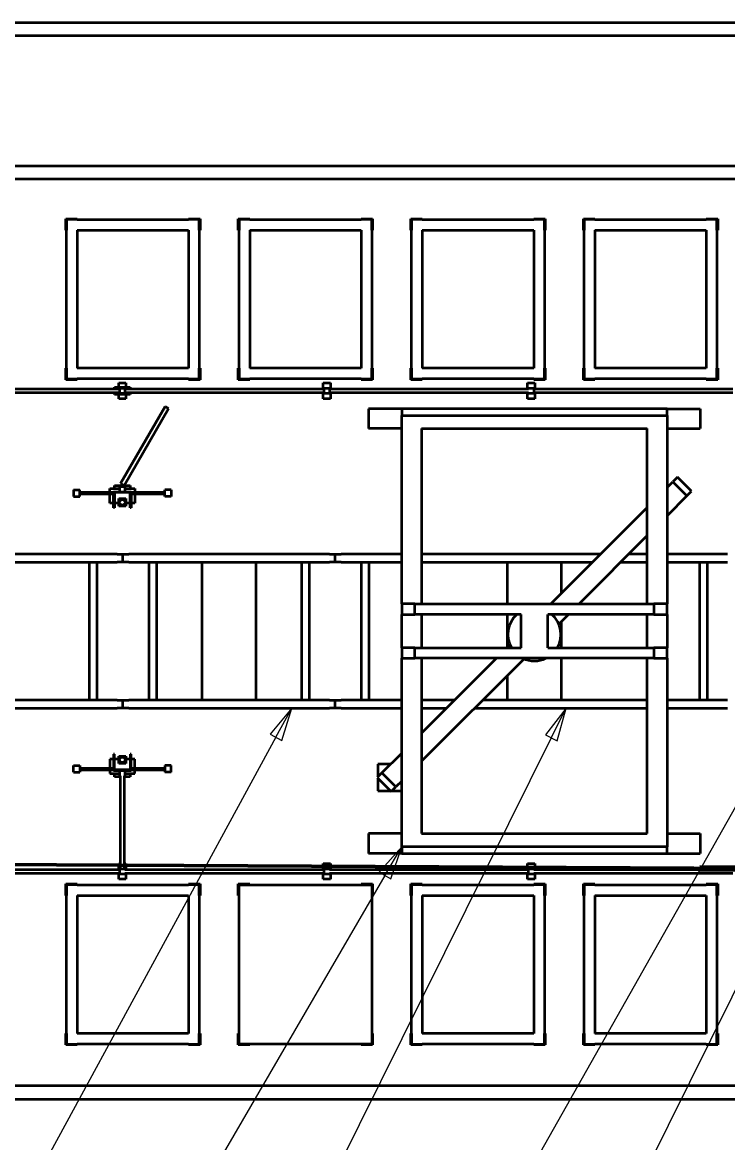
# Model space of a CAD drawing. Header units: millimetres. Extents: x 0 to 67800, y 0 to 42000.
# Drawn here: x 5344 to 10657, y 18460 to 26898 of the extents above; entities that cross this region are included whole.
import ezdxf

# ---------------------------------------------------------------- set-up
doc = ezdxf.new("R2010")
doc.units = ezdxf.units.MM
doc.header["$LTSCALE"] = 100
doc.linetypes.add('CHAIN', pattern=[0.3543, 0.2362, -0.0295, 0.0591, -0.0295])
for name, color, linetype, lineweight in [('Section Line (ISO)', 7, 'CHAIN', 50), ('Symbol (ISO)', 7, 'Continuous', 18), ('Visible (ISO)', 7, 'Continuous', 35)]:
    doc.layers.add(name, color=color, linetype=linetype, lineweight=lineweight)
doc.styles.add('Label Text (ISO)', font='verdana.ttf')

# ---------------------------------------------------------------- blocks, each defined once
blk = doc.blocks.new('2dTransSection0')
at = {"layer": 'Section Line (ISO)', "linetype": 'CHAIN', "ltscale": 33.371738}
blk.add_line((33.545, 205.629), (112.309, 205.229), dxfattribs=at)
at = {"layer": 'Section Line (ISO)', "linetype": 'Continuous', "lineweight": 100}
blk.add_line((104.486, 205.268), (112.309, 205.229), dxfattribs=at)
blk = doc.blocks.new('Balloon17')
at = {"layer": 'Symbol (ISO)'}
for p, q in [((127.77, 199.523), (126.368, 197.393)), ((126.831, 197.206), (127.77, 199.523)), ((127.295, 197.018), (127.77, 199.523)), ((126.831, 197.206), (108.23, 151.289)), ((126.368, 197.393), (127.295, 197.018))]:
    blk.add_line(p, q, dxfattribs=at)
at = {"layer": 'Symbol (ISO)', "flags": 128}
blk.add_lwpolyline([(127.295, 197.018), (127.77, 199.523), (126.368, 197.393), (127.295, 197.018)], dxfattribs=at)
at = {"layer": 'Symbol (ISO)'}
blk.add_circle((106.264, 146.436), 5.25, dxfattribs=at)
blk.add_solid([(127.295, 197.018), (127.77, 199.523), (126.368, 197.393), (127.295, 197.018)], dxfattribs=at)
at = {"layer": 'Symbol (ISO)', "insert": (106.264, 146.436), "char_height": 3.5, "attachment_point": 5, "style": 'Label Text (ISO)'}
blk.add_mtext('17', dxfattribs=at)
blk = doc.blocks.new('Balloon18')
at = {"layer": 'Symbol (ISO)'}
for p, q in [((126.57, 215.994), (125.072, 213.931)), ((125.526, 213.722), (126.57, 215.994)), ((125.981, 213.513), (126.57, 215.994)), ((125.526, 213.722), (96.802, 151.188)), ((125.072, 213.931), (125.981, 213.513))]:
    blk.add_line(p, q, dxfattribs=at)
at = {"layer": 'Symbol (ISO)', "flags": 128}
blk.add_lwpolyline([(125.981, 213.513), (126.57, 215.994), (125.072, 213.931), (125.981, 213.513)], dxfattribs=at)
at = {"layer": 'Symbol (ISO)'}
blk.add_circle((94.619, 146.436), 5.25, dxfattribs=at)
blk.add_solid([(125.981, 213.513), (126.57, 215.994), (125.072, 213.931), (125.981, 213.513)], dxfattribs=at)
at = {"layer": 'Symbol (ISO)', "insert": (94.619, 146.476), "char_height": 3.5, "attachment_point": 5, "style": 'Label Text (ISO)'}
blk.add_mtext('18', dxfattribs=at)
blk = doc.blocks.new('Balloon19')
at = {"layer": 'Symbol (ISO)'}
blk.add_line((126.659, 235.418), (84.825, 151.122), dxfattribs=at)
blk = doc.blocks.new('Balloon20')
at = {"layer": 'Symbol (ISO)'}
for p, q in [((111.348, 217.329), (109.683, 215.397)), ((110.119, 215.152), (111.348, 217.329)), ((110.554, 214.906), (111.348, 217.329)), ((109.683, 215.397), (110.554, 214.906)), ((110.119, 215.152), (73.909, 151.004))]:
    blk.add_line(p, q, dxfattribs=at)
at = {"layer": 'Symbol (ISO)', "flags": 128}
blk.add_lwpolyline([(110.554, 214.906), (111.348, 217.329), (109.683, 215.397), (110.554, 214.906)], dxfattribs=at)
at = {"layer": 'Symbol (ISO)'}
blk.add_circle((71.331, 146.436), 5.25, dxfattribs=at)
blk.add_solid([(110.554, 214.906), (111.348, 217.329), (109.683, 215.397), (110.554, 214.906)], dxfattribs=at)
at = {"layer": 'Symbol (ISO)', "insert": (71.331, 146.473), "char_height": 3.5, "attachment_point": 5, "style": 'Label Text (ISO)'}
blk.add_mtext('20', dxfattribs=at)
blk = doc.blocks.new('Balloon21')
at = {"layer": 'Symbol (ISO)'}
for p, q in [((94.399, 217.329), (92.839, 215.312)), ((93.287, 215.089), (94.399, 217.329)), ((93.735, 214.867), (94.399, 217.329)), ((92.839, 215.312), (93.735, 214.867)), ((93.287, 215.089), (61.537, 151.122))]:
    blk.add_line(p, q, dxfattribs=at)
at = {"layer": 'Symbol (ISO)', "flags": 128}
blk.add_lwpolyline([(93.735, 214.867), (94.399, 217.329), (92.839, 215.312), (93.735, 214.867)], dxfattribs=at)
at = {"layer": 'Symbol (ISO)'}
blk.add_circle((59.211, 146.436), 5.25, dxfattribs=at)
blk.add_solid([(93.735, 214.867), (94.399, 217.329), (92.839, 215.312), (93.735, 214.867)], dxfattribs=at)
at = {"layer": 'Symbol (ISO)', "insert": (59.211, 146.436), "char_height": 3.5, "attachment_point": 5, "style": 'Label Text (ISO)'}
blk.add_mtext('21', dxfattribs=at)
blk = doc.blocks.new('Balloon22')
at = {"layer": 'Symbol (ISO)'}
for p, q in [((82.015, 206.879), (80.325, 204.97)), ((80.757, 204.718), (82.015, 206.879)), ((81.189, 204.467), (82.015, 206.879)), ((80.757, 204.718), (49.457, 150.971)), ((80.325, 204.97), (81.189, 204.467))]:
    blk.add_line(p, q, dxfattribs=at)
at = {"layer": 'Symbol (ISO)', "flags": 128}
blk.add_lwpolyline([(81.189, 204.467), (82.015, 206.879), (80.325, 204.97), (81.189, 204.467)], dxfattribs=at)
at = {"layer": 'Symbol (ISO)'}
blk.add_circle((46.816, 146.436), 5.25, dxfattribs=at)
blk.add_solid([(81.189, 204.467), (82.015, 206.879), (80.325, 204.97), (81.189, 204.467)], dxfattribs=at)
at = {"layer": 'Symbol (ISO)', "insert": (46.816, 146.436), "char_height": 3.5, "attachment_point": 5, "style": 'Label Text (ISO)'}
blk.add_mtext('22', dxfattribs=at)
blk = doc.blocks.new('Balloon23')
at = {"layer": 'Symbol (ISO)'}
for p, q in [((73.741, 217.329), (72.107, 215.372)), ((72.546, 215.133), (73.741, 217.329)), ((72.985, 214.894), (73.741, 217.329)), ((72.107, 215.372), (72.985, 214.894)), ((72.546, 215.133), (37.655, 151.038))]:
    blk.add_line(p, q, dxfattribs=at)
at = {"layer": 'Symbol (ISO)', "flags": 128}
blk.add_lwpolyline([(72.985, 214.894), (73.741, 217.329), (72.107, 215.372), (72.985, 214.894)], dxfattribs=at)
at = {"layer": 'Symbol (ISO)'}
blk.add_circle((35.15, 146.436), 5.25, dxfattribs=at)
blk.add_solid([(72.985, 214.894), (73.741, 217.329), (72.107, 215.372), (72.985, 214.894)], dxfattribs=at)
at = {"layer": 'Symbol (ISO)', "insert": (35.15, 146.473), "char_height": 3.5, "attachment_point": 5, "style": 'Label Text (ISO)'}
blk.add_mtext('23', dxfattribs=at)

msp = doc.modelspace()

# ---------------------------------------------------------------- linework, layer by layer
at = {"layer": 'Visible (ISO)'}
for p, q in [((4636.99, 26898.27), (18750.69, 26898.27)), ((18737.89, 26798.27), (4636.99, 26798.27)), ((4636.99, 25818.27), (13194.49, 25818.27)), ((13194.49, 25718.27), (4636.99, 25718.27)), ((5670.78, 25332.87), (5670.78, 25418.87)), ((5670.78, 25418.87), (5756.78, 25418.87)), ((5676.78, 25412.87), (5676.78, 25332.87)), ((5756.78, 25412.87), (5676.78, 25412.87)), ((5756.78, 25418.87), (5756.78, 25412.87)), ((5756.78, 25412.87), (6596.78, 25412.87)), ((6596.78, 25412.87), (6596.78, 25418.87)), ((6596.78, 25418.87), (6682.78, 25418.87)), ((6676.78, 25412.87), (6596.78, 25412.87)), ((6676.78, 25332.87), (6676.78, 25412.87)), ((6682.78, 25418.87), (6682.78, 25332.87)), ((6970.78, 25332.87), (6970.78, 25418.87)), ((6970.78, 25418.87), (7056.78, 25418.87)), ((6976.78, 25412.87), (6976.78, 25332.87)), ((7056.78, 25412.87), (6976.78, 25412.87)), ((7056.78, 25418.87), (7056.78, 25412.87)), ((7056.78, 25412.87), (7896.78, 25412.87)), ((7896.78, 25412.87), (7896.78, 25418.87)), ((7896.78, 25418.87), (7982.78, 25418.87)), ((7976.78, 25412.87), (7896.78, 25412.87)), ((7976.78, 25332.87), (7976.78, 25412.87)), ((7982.78, 25418.87), (7982.78, 25332.87)), ((8270.78, 25332.87), (8270.78, 25418.87)), ((8270.78, 25418.87), (8356.78, 25418.87)), ((8276.78, 25412.87), (8276.78, 25332.87)), ((8356.78, 25412.87), (8276.78, 25412.87)), ((8356.78, 25418.87), (8356.78, 25412.87)), ((8356.78, 25412.87), (9196.78, 25412.87)), ((9196.78, 25412.87), (9196.78, 25418.87)), ((9196.78, 25418.87), (9282.78, 25418.87)), ((9276.78, 25412.87), (9196.78, 25412.87)), ((9276.78, 25332.87), (9276.78, 25412.87)), ((9282.78, 25418.87), (9282.78, 25332.87)), ((9570.78, 25332.87), (9570.78, 25418.87)), ((9570.78, 25418.87), (9656.78, 25418.87)), ((9576.78, 25412.87), (9576.78, 25332.87)), ((9656.78, 25412.87), (9576.78, 25412.87)), ((9656.78, 25418.87), (9656.78, 25412.87)), ((9656.78, 25412.87), (10496.78, 25412.87)), ((10496.78, 25412.87), (10496.78, 25418.87)), ((10496.78, 25418.87), (10582.78, 25418.87)), ((10576.78, 25412.87), (10496.78, 25412.87)), ((10576.78, 25332.87), (10576.78, 25412.87)), ((10582.78, 25418.87), (10582.78, 25332.87)), ((5676.78, 25332.87), (5670.78, 25332.87)), ((5676.78, 24292.87), (5676.78, 25332.87)), ((5756.78, 25332.87), (5756.78, 24292.87)), ((5756.78, 25332.87), (6596.78, 25332.87)), ((6596.78, 25332.87), (6596.78, 24292.87)), ((6682.78, 25332.87), (6676.78, 25332.87)), ((6676.78, 25332.87), (6676.78, 24292.87)), ((6976.78, 25332.87), (6970.78, 25332.87)), ((6976.78, 24292.87), (6976.78, 25332.87)), ((7056.78, 25332.87), (7056.78, 24292.87)), ((7056.78, 25332.87), (7896.78, 25332.87)), ((7896.78, 25332.87), (7896.78, 24292.87)), ((7982.78, 25332.87), (7976.78, 25332.87)), ((7976.78, 25332.87), (7976.78, 24292.87)), ((8276.78, 25332.87), (8270.78, 25332.87)), ((8276.78, 24292.87), (8276.78, 25332.87)), ((8356.78, 25332.87), (8356.78, 24292.87)), ((8356.78, 25332.87), (9196.78, 25332.87)), ((9196.78, 25332.87), (9196.78, 24292.87)), ((9282.78, 25332.87), (9276.78, 25332.87)), ((9276.78, 25332.87), (9276.78, 24292.87)), ((9576.78, 25332.87), (9570.78, 25332.87)), ((9576.78, 24292.87), (9576.78, 25332.87)), ((9656.78, 25332.87), (9656.78, 24292.87)), ((9656.78, 25332.87), (10496.78, 25332.87)), ((10496.78, 25332.87), (10496.78, 24292.87)), ((10582.78, 25332.87), (10576.78, 25332.87)), ((10576.78, 25332.87), (10576.78, 24292.87)), ((5670.78, 24206.87), (5670.78, 24292.87)), ((5670.78, 24292.87), (5676.78, 24292.87)), ((5676.78, 24292.87), (5676.78, 24212.87)), ((6596.78, 24292.87), (5756.78, 24292.87)), ((6676.78, 24212.87), (6676.78, 24292.87)), ((6676.78, 24292.87), (6682.78, 24292.87)), ((6682.78, 24292.87), (6682.78, 24206.87)), ((6970.78, 24206.87), (6970.78, 24292.87)), ((6970.78, 24292.87), (6976.78, 24292.87)), ((6976.78, 24292.87), (6976.78, 24212.87)), ((7896.78, 24292.87), (7056.78, 24292.87)), ((7976.78, 24212.87), (7976.78, 24292.87)), ((7976.78, 24292.87), (7982.78, 24292.87)), ((7982.78, 24292.87), (7982.78, 24206.87)), ((8270.78, 24206.87), (8270.78, 24292.87)), ((8270.78, 24292.87), (8276.78, 24292.87)), ((8276.78, 24292.87), (8276.78, 24212.87)), ((9196.78, 24292.87), (8356.78, 24292.87)), ((9276.78, 24212.87), (9276.78, 24292.87)), ((9276.78, 24292.87), (9282.78, 24292.87)), ((9282.78, 24292.87), (9282.78, 24206.87)), ((9570.78, 24206.87), (9570.78, 24292.87)), ((9570.78, 24292.87), (9576.78, 24292.87)), ((9576.78, 24292.87), (9576.78, 24212.87)), ((10496.78, 24292.87), (9656.78, 24292.87)), ((10576.78, 24212.87), (10576.78, 24292.87)), ((10576.78, 24292.87), (10582.78, 24292.87)), ((10582.78, 24292.87), (10582.78, 24206.87)), ((4576.99, 24137.87), (6076.99, 24137.87)), ((5756.78, 24206.87), (5670.78, 24206.87)), ((5676.78, 24212.87), (5756.78, 24212.87)), ((5756.78, 24212.87), (5756.78, 24206.87)), ((6596.78, 24212.87), (5756.78, 24212.87)), ((6036.99, 24150.37), (6156.99, 24150.37)), ((6036.99, 24137.87), (6036.99, 24150.37)), ((6069.49, 24137.87), (6069.49, 24182.87)), ((6069.49, 24182.87), (6124.49, 24182.87)), ((6076.99, 24142.87), (6116.99, 24142.87)), ((6076.99, 24102.87), (6076.99, 24142.87)), ((6076.99, 24102.87), (6076.99, 24142.87)), ((6076.99, 24142.87), (6116.99, 24142.87)), ((6076.99, 24107.87), (6076.99, 24137.87)), ((6116.99, 24142.87), (6116.99, 24137.87)), ((6116.99, 24142.87), (6116.99, 24102.87)), ((6116.99, 24137.87), (7616.99, 24137.87)), ((6124.49, 24182.87), (6124.49, 24137.87)), ((6156.99, 24150.37), (6156.99, 24137.87)), ((6596.78, 24206.87), (6596.78, 24212.87)), ((6596.78, 24212.87), (6676.78, 24212.87)), ((6682.78, 24206.87), (6596.78, 24206.87)), ((7056.78, 24206.87), (6970.78, 24206.87)), ((6976.78, 24212.87), (7056.78, 24212.87)), ((7056.78, 24212.87), (7056.78, 24206.87)), ((7896.78, 24212.87), (7056.78, 24212.87)), ((7609.49, 24137.87), (7609.49, 24182.87)), ((7609.49, 24182.87), (7664.49, 24182.87)), ((7616.99, 24142.87), (7656.99, 24142.87)), ((7616.99, 24102.87), (7616.99, 24142.87)), ((7616.99, 24107.87), (7616.99, 24137.87)), ((7656.99, 24142.87), (7656.99, 24102.87)), ((7656.99, 24137.87), (7656.99, 24107.87)), ((7656.99, 24137.87), (9156.99, 24137.87)), ((7664.49, 24182.87), (7664.49, 24137.87)), ((7896.78, 24206.87), (7896.78, 24212.87)), ((7896.78, 24212.87), (7976.78, 24212.87)), ((7982.78, 24206.87), (7896.78, 24206.87)), ((8356.78, 24206.87), (8270.78, 24206.87)), ((8276.78, 24212.87), (8356.78, 24212.87)), ((8356.78, 24212.87), (8356.78, 24206.87)), ((9196.78, 24212.87), (8356.78, 24212.87)), ((9149.49, 24137.87), (9149.49, 24182.87)), ((9149.49, 24182.87), (9204.49, 24182.87)), ((9156.99, 24142.87), (9196.99, 24142.87)), ((9156.99, 24137.87), (9156.99, 24142.87)), ((9196.78, 24206.87), (9196.78, 24212.87)), ((9196.78, 24212.87), (9276.78, 24212.87)), ((9282.78, 24206.87), (9196.78, 24206.87)), ((9196.99, 24142.87), (9196.99, 24102.87)), ((9196.99, 24137.87), (9196.99, 24107.87)), ((9196.99, 24137.87), (10696.99, 24137.87)), ((9204.49, 24182.87), (9204.49, 24137.87)), ((9656.78, 24206.87), (9570.78, 24206.87)), ((9576.78, 24212.87), (9656.78, 24212.87)), ((9656.78, 24212.87), (9656.78, 24206.87)), ((10496.78, 24212.87), (9656.78, 24212.87)), ((10496.78, 24206.87), (10496.78, 24212.87)), ((10496.78, 24212.87), (10576.78, 24212.87)), ((10582.78, 24206.87), (10496.78, 24206.87)), ((6076.99, 24107.87), (4576.99, 24107.87)), ((6036.99, 24095.37), (6036.99, 24107.87)), ((6156.99, 24095.37), (6036.99, 24095.37)), ((6069.49, 24062.87), (6069.49, 24107.87)), ((6124.49, 24062.87), (6069.49, 24062.87)), ((6116.99, 24102.87), (6076.99, 24102.87)), ((6116.99, 24102.87), (6076.99, 24102.87)), ((6116.99, 24107.87), (6116.99, 24102.87)), ((7616.99, 24107.87), (6116.99, 24107.87)), ((6124.49, 24107.87), (6124.49, 24062.87)), ((6156.99, 24107.87), (6156.99, 24095.37)), ((7609.49, 24062.87), (7609.49, 24107.87)), ((7664.49, 24062.87), (7609.49, 24062.87)), ((7656.99, 24102.87), (7616.99, 24102.87)), ((9156.99, 24107.87), (7656.99, 24107.87)), ((7664.49, 24107.87), (7664.49, 24062.87)), ((9149.49, 24062.87), (9149.49, 24107.87)), ((9204.49, 24062.87), (9149.49, 24062.87)), ((9156.99, 24102.87), (9156.99, 24107.87)), ((9196.99, 24102.87), (9156.99, 24102.87)), ((10696.99, 24107.87), (9196.99, 24107.87)), ((9204.49, 24107.87), (9204.49, 24062.87)), ((6419, 24005.61), (6084, 23425.37)), ((6109.98, 23410.37), (6444.98, 23990.61)), ((6444.98, 23990.61), (6419, 24005.61)), ((8201.49, 23987.87), (7951.49, 23987.87)), ((7951.49, 23987.87), (7951.49, 23837.87)), ((8201.49, 23987.87), (8201.49, 23937.87)), ((10201.49, 23987.87), (8201.49, 23987.87)), ((10201.49, 23937.87), (10201.49, 23987.87)), ((10201.49, 23987.87), (10451.49, 23987.87)), ((10451.49, 23987.87), (10451.49, 23837.87)), ((8201.49, 23937.87), (10201.49, 23937.87)), ((8201.49, 22517.87), (8201.49, 23937.87)), ((10201.49, 23937.87), (10201.49, 22517.87)), ((8201.49, 23837.87), (7951.49, 23837.87)), ((8351.49, 23837.87), (8351.49, 22517.87)), ((8351.49, 23837.87), (10051.49, 23837.87)), ((10051.49, 22517.87), (10051.49, 23837.87)), ((10201.49, 23837.87), (10451.49, 23837.87)), ((10279.82, 23472.28), (10244.47, 23436.92)), ((10385.89, 23366.21), (10279.82, 23472.28)), ((5727.99, 23375.87), (5777.99, 23375.87)), ((5727.99, 23375.87), (5727.99, 23325.87)), ((5777.99, 23325.87), (5777.99, 23375.87)), ((6001.99, 23386.87), (6076.99, 23386.87)), ((6001.99, 23356.87), (6001.99, 23386.87)), ((6036.99, 23386.87), (6036.99, 23410.37)), ((6036.99, 23410.37), (6156.99, 23410.37)), ((6076.99, 23402.87), (6116.99, 23402.87)), ((6076.99, 23362.87), (6076.99, 23402.87)), ((6084, 23425.37), (6109.98, 23410.37)), ((6116.99, 23402.87), (6116.99, 23362.87)), ((6116.99, 23386.87), (6191.99, 23386.87)), ((6156.99, 23410.37), (6156.99, 23386.87)), ((6191.99, 23386.87), (6191.99, 23356.87)), ((6465.99, 23375.87), (6415.99, 23375.87)), ((6415.99, 23325.87), (6415.99, 23375.87)), ((6465.99, 23375.87), (6465.99, 23325.87)), ((10201.49, 23393.94), (10244.47, 23436.92)), ((10244.47, 23436.92), (10350.53, 23330.86)), ((5727.99, 23325.87), (5777.99, 23325.87)), ((6030.99, 23356.87), (5777.99, 23356.87)), ((6030.99, 23344.87), (5777.99, 23344.87)), ((6001.99, 23276.87), (6001.99, 23344.87)), ((6030.99, 23362.87), (6162.99, 23362.87)), ((6030.99, 23240.87), (6030.99, 23362.87)), ((6156.99, 23356.87), (6036.99, 23356.87)), ((6036.99, 23356.87), (6036.99, 23240.87)), ((6070.99, 23254.87), (6070.99, 23310.87)), ((6070.99, 23310.87), (6122.99, 23310.87)), ((6122.99, 23310.87), (6122.99, 23254.87)), ((6156.99, 23240.87), (6156.99, 23356.87)), ((6162.99, 23362.87), (6162.99, 23240.87)), ((6415.99, 23356.87), (6162.99, 23356.87)), ((6415.99, 23344.87), (6162.99, 23344.87)), ((6191.99, 23344.87), (6191.99, 23276.87)), ((6465.99, 23325.87), (6415.99, 23325.87)), ((10350.53, 23330.86), (10201.49, 23181.81)), ((10350.53, 23330.86), (10385.89, 23366.21)), ((6030.99, 23276.87), (6001.99, 23276.87)), ((6036.99, 23240.87), (6030.99, 23240.87)), ((6070.99, 23276.87), (6036.99, 23276.87)), ((6122.99, 23254.87), (6070.99, 23254.87)), ((6156.99, 23276.87), (6122.99, 23276.87)), ((6162.99, 23240.87), (6156.99, 23240.87)), ((6191.99, 23276.87), (6162.99, 23276.87)), ((9325.42, 22517.87), (10051.49, 23243.94)), ((10051.49, 23031.81), (9537.55, 22517.87)), ((6056.99, 22892.87), (3145.99, 22892.87)), ((6056.99, 22892.87), (6101.49, 22892.87)), ((6101.49, 22832.87), (6101.49, 22892.87)), ((6101.49, 22892.87), (6145.99, 22892.87)), ((6101.49, 22832.87), (6101.49, 22892.87)), ((7656.99, 22892.87), (6145.99, 22892.87)), ((7656.99, 22892.87), (7701.49, 22892.87)), ((7701.49, 22892.87), (7745.99, 22892.87)), ((7701.49, 22832.87), (7701.49, 22892.87)), ((7701.49, 22832.87), (7701.49, 22892.87)), ((8201.49, 22892.87), (7745.99, 22892.87)), ((9700.42, 22892.87), (8351.49, 22892.87)), ((10051.49, 22892.87), (9912.55, 22892.87)), ((10656.99, 22892.87), (10201.49, 22892.87)), ((3145.99, 22832.87), (6056.99, 22832.87)), ((5846.49, 22832.87), (5846.49, 21792.87)), ((5906.49, 21792.87), (5906.49, 22832.87)), ((6101.49, 22832.87), (6056.99, 22832.87)), ((6145.99, 22832.87), (6101.49, 22832.87)), ((6145.99, 22832.87), (7656.99, 22832.87)), ((6296.49, 22832.87), (6296.49, 21792.87)), ((6356.49, 21792.87), (6356.49, 22832.87)), ((6696.49, 22832.87), (6696.49, 21792.87)), ((7106.49, 21792.87), (7106.49, 22832.87)), ((7446.49, 22832.87), (7446.49, 21792.87)), ((7506.49, 21792.87), (7506.49, 22832.87)), ((7701.49, 22832.87), (7656.99, 22832.87)), ((7745.99, 22832.87), (7701.49, 22832.87)), ((7745.99, 22832.87), (8201.49, 22832.87)), ((7896.49, 22832.87), (7896.49, 21792.87)), ((7956.49, 21792.87), (7956.49, 22832.87)), ((8351.49, 22832.87), (9640.42, 22832.87)), ((8996.49, 22832.87), (8996.49, 22517.87)), ((9406.49, 22598.94), (9406.49, 22832.87)), ((9852.55, 22832.87), (10051.49, 22832.87)), ((10201.49, 22832.87), (10656.99, 22832.87)), ((10446.49, 22832.87), (10446.49, 21792.87)), ((10506.49, 21792.87), (10506.49, 22832.87)), ((8201.49, 22517.87), (8201.49, 22437.87)), ((8301.49, 22517.87), (8201.49, 22517.87)), ((8301.49, 22437.87), (8301.49, 22517.87)), ((8301.49, 22517.87), (10101.49, 22517.87)), ((10201.49, 22517.87), (10101.49, 22517.87)), ((10101.49, 22517.87), (10101.49, 22437.87)), ((10201.49, 22437.87), (10201.49, 22517.87)), ((8201.49, 22187.87), (8201.49, 22437.87)), ((8201.49, 22437.87), (8301.49, 22437.87)), ((9101.49, 22437.87), (8301.49, 22437.87)), ((8351.49, 22437.87), (8351.49, 22187.87)), ((8996.49, 22437.87), (8996.49, 22188.94)), ((9101.49, 22187.87), (9101.49, 22437.87)), ((10101.49, 22437.87), (9301.49, 22437.87)), ((9301.49, 22187.87), (9301.49, 22437.87)), ((9457.55, 22437.87), (9385.62, 22365.94)), ((9406.49, 22187.87), (9406.49, 22386.81)), ((10051.49, 22187.87), (10051.49, 22437.87)), ((10101.49, 22437.87), (10201.49, 22437.87)), ((10201.49, 22437.87), (10201.49, 22187.87)), ((8995.42, 22187.87), (9017.35, 22209.81)), ((8201.49, 22187.87), (8201.49, 22107.87)), ((8301.49, 22187.87), (8201.49, 22187.87)), ((8301.49, 22107.87), (8301.49, 22187.87)), ((8301.49, 22187.87), (9101.49, 22187.87)), ((9301.49, 22187.87), (10101.49, 22187.87)), ((10201.49, 22187.87), (10101.49, 22187.87)), ((10101.49, 22187.87), (10101.49, 22107.87)), ((10201.49, 22107.87), (10201.49, 22187.87)), ((8201.49, 20687.87), (8201.49, 22107.87)), ((8201.49, 22107.87), (8301.49, 22107.87)), ((10101.49, 22107.87), (8301.49, 22107.87)), ((8351.49, 22107.87), (8351.49, 20787.87)), ((8351.49, 21543.94), (8915.42, 22107.87)), ((9123.42, 22103.74), (8351.49, 21331.81)), ((9406.49, 21792.87), (9406.49, 22107.87)), ((10051.49, 20787.87), (10051.49, 22107.87)), ((10101.49, 22107.87), (10201.49, 22107.87)), ((10201.49, 22107.87), (10201.49, 20687.87)), ((8996.49, 21976.81), (8996.49, 21792.87)), ((6056.99, 21792.87), (3145.99, 21792.87)), ((6056.99, 21792.87), (6101.49, 21792.87)), ((6101.49, 21732.87), (6101.49, 21792.87)), ((6101.49, 21792.87), (6145.99, 21792.87)), ((6101.49, 21732.87), (6101.49, 21792.87)), ((7656.99, 21792.87), (6145.99, 21792.87)), ((7656.99, 21792.87), (7701.49, 21792.87)), ((7701.49, 21792.87), (7745.99, 21792.87)), ((7701.49, 21732.87), (7701.49, 21792.87)), ((7701.49, 21732.87), (7701.49, 21792.87)), ((8201.49, 21792.87), (7745.99, 21792.87)), ((8600.42, 21792.87), (8351.49, 21792.87)), ((10051.49, 21792.87), (8812.55, 21792.87)), ((10656.99, 21792.87), (10201.49, 21792.87)), ((3145.99, 21732.87), (6056.99, 21732.87)), ((6101.49, 21732.87), (6056.99, 21732.87)), ((6145.99, 21732.87), (6101.49, 21732.87)), ((6145.99, 21732.87), (7656.99, 21732.87)), ((7701.49, 21732.87), (7656.99, 21732.87)), ((7745.99, 21732.87), (7701.49, 21732.87)), ((7745.99, 21732.87), (8201.49, 21732.87)), ((8351.49, 21732.87), (8540.42, 21732.87)), ((8752.55, 21732.87), (10051.49, 21732.87)), ((10201.49, 21732.87), (10656.99, 21732.87)), ((6030.99, 21384.87), (6030.99, 21262.87)), ((6036.99, 21384.87), (6030.99, 21384.87)), ((6036.99, 21268.87), (6036.99, 21384.87)), ((6070.99, 21370.87), (6122.99, 21370.87)), ((6070.99, 21314.87), (6070.99, 21370.87)), ((6122.99, 21370.87), (6122.99, 21314.87)), ((6156.99, 21384.87), (6156.99, 21268.87)), ((6162.99, 21384.87), (6156.99, 21384.87)), ((6162.99, 21262.87), (6162.99, 21384.87)), ((8052.44, 21244.89), (8201.49, 21393.94)), ((5727.99, 21299.87), (5777.99, 21299.87)), ((5727.99, 21249.87), (5727.99, 21299.87)), ((5777.99, 21299.87), (5777.99, 21249.87)), ((5777.99, 21280.87), (6030.99, 21280.87)), ((5777.99, 21268.87), (6030.99, 21268.87)), ((6030.99, 21348.87), (6001.99, 21348.87)), ((6001.99, 21348.87), (6001.99, 21280.87)), ((6001.99, 21268.87), (6001.99, 21238.87)), ((6070.99, 21348.87), (6036.99, 21348.87)), ((6156.99, 21268.87), (6036.99, 21268.87)), ((6122.99, 21314.87), (6070.99, 21314.87)), ((6156.99, 21348.87), (6122.99, 21348.87)), ((6191.99, 21348.87), (6162.99, 21348.87)), ((6162.99, 21280.87), (6415.99, 21280.87)), ((6162.99, 21268.87), (6415.99, 21268.87)), ((6191.99, 21280.87), (6191.99, 21348.87)), ((6191.99, 21238.87), (6191.99, 21268.87)), ((6465.99, 21299.87), (6415.99, 21299.87)), ((6415.99, 21299.87), (6415.99, 21249.87)), ((6465.99, 21249.87), (6465.99, 21299.87)), ((8117.08, 21309.54), (8023.15, 21309.54)), ((8023.15, 21309.54), (8023.15, 21215.6)), ((5727.99, 21249.87), (5777.99, 21249.87)), ((6001.99, 21238.87), (6076.99, 21238.87)), ((6030.99, 21262.87), (6162.99, 21262.87)), ((6036.99, 21215.37), (6036.99, 21238.87)), ((6081.99, 21215.37), (6036.99, 21215.37)), ((6076.99, 21222.87), (6076.99, 21262.87)), ((6081.99, 21222.87), (6076.99, 21222.87)), ((6081.99, 20522.87), (6081.99, 21222.87)), ((6111.99, 21222.87), (6111.99, 20522.87)), ((6116.99, 21222.87), (6111.99, 21222.87)), ((6156.99, 21215.37), (6111.99, 21215.37)), ((6116.99, 21262.87), (6116.99, 21222.87)), ((6116.99, 21238.87), (6191.99, 21238.87)), ((6156.99, 21238.87), (6156.99, 21215.37)), ((6465.99, 21249.87), (6415.99, 21249.87)), ((8052.44, 21244.89), (8017.08, 21209.54)), ((8017.08, 21209.54), (8123.15, 21103.47)), ((8023.15, 21203.47), (8023.15, 21109.54)), ((8158.5, 21138.83), (8052.44, 21244.89)), ((8201.49, 21181.81), (8158.5, 21138.83)), ((8023.15, 21109.54), (8117.08, 21109.54)), ((8123.15, 21103.47), (8158.5, 21138.83)), ((8129.21, 21109.54), (8201.49, 21109.54)), ((7951.49, 20787.87), (7951.49, 20637.87)), ((8201.49, 20787.87), (7951.49, 20787.87)), ((8351.49, 20787.87), (10051.49, 20787.87)), ((10201.49, 20787.87), (10451.49, 20787.87)), ((10451.49, 20787.87), (10451.49, 20637.87)), ((8201.49, 20687.87), (8201.49, 20637.87)), ((10201.49, 20687.87), (8201.49, 20687.87)), ((10201.49, 20637.87), (10201.49, 20687.87)), ((8201.49, 20637.87), (7951.49, 20637.87)), ((8201.49, 20637.87), (10201.49, 20637.87)), ((10201.49, 20637.87), (10451.49, 20637.87)), ((4576.99, 20517.87), (6076.99, 20517.87)), ((6069.49, 20517.87), (6069.49, 20562.87)), ((6069.49, 20562.87), (6081.99, 20562.87)), ((6076.99, 20522.87), (6116.99, 20522.87)), ((6076.99, 20482.87), (6076.99, 20522.87)), ((6076.99, 20487.87), (6076.99, 20517.87)), ((6081.99, 20522.87), (6111.99, 20522.87)), ((6111.99, 20562.87), (6124.49, 20562.87)), ((6116.99, 20522.87), (6116.99, 20517.87)), ((6116.99, 20517.87), (7616.99, 20517.87)), ((6124.49, 20562.87), (6124.49, 20517.87)), ((7609.49, 20517.87), (7609.49, 20562.87)), ((7609.49, 20562.87), (7664.49, 20562.87)), ((7616.99, 20522.87), (7656.99, 20522.87)), ((7616.99, 20482.87), (7616.99, 20522.87)), ((7616.99, 20487.87), (7616.99, 20517.87)), ((7656.99, 20522.87), (7656.99, 20517.87)), ((7656.99, 20517.87), (9156.99, 20517.87)), ((7664.49, 20562.87), (7664.49, 20517.87)), ((9149.49, 20517.87), (9149.49, 20562.87)), ((9149.49, 20562.87), (9204.49, 20562.87)), ((9156.99, 20522.87), (9196.99, 20522.87)), ((9156.99, 20482.87), (9156.99, 20522.87)), ((9156.99, 20487.87), (9156.99, 20517.87)), ((9196.99, 20522.87), (9196.99, 20517.87)), ((9196.99, 20517.87), (10696.99, 20517.87)), ((9204.49, 20562.87), (9204.49, 20517.87)), ((6076.99, 20487.87), (4576.99, 20487.87)), ((6069.49, 20442.87), (6069.49, 20487.87)), ((6124.49, 20442.87), (6069.49, 20442.87)), ((6116.99, 20482.87), (6076.99, 20482.87)), ((6116.99, 20487.87), (6116.99, 20482.87)), ((7616.99, 20487.87), (6116.99, 20487.87)), ((6124.49, 20487.87), (6124.49, 20442.87)), ((7609.49, 20442.87), (7609.49, 20487.87)), ((7664.49, 20442.87), (7609.49, 20442.87)), ((7656.99, 20482.87), (7616.99, 20482.87)), ((7656.99, 20487.87), (7656.99, 20482.87)), ((9156.99, 20487.87), (7656.99, 20487.87)), ((7664.49, 20487.87), (7664.49, 20442.87)), ((9149.49, 20442.87), (9149.49, 20487.87)), ((9204.49, 20442.87), (9149.49, 20442.87)), ((9196.99, 20482.87), (9156.99, 20482.87)), ((9196.99, 20487.87), (9196.99, 20482.87)), ((10696.99, 20487.87), (9196.99, 20487.87)), ((9204.49, 20487.87), (9204.49, 20442.87)), ((5670.78, 20321.87), (5670.78, 20407.87)), ((5670.78, 20407.87), (5756.78, 20407.87)), ((5676.78, 20401.87), (5676.78, 20321.87)), ((5756.78, 20401.87), (5676.78, 20401.87)), ((5756.78, 20407.87), (5756.78, 20401.87)), ((5756.78, 20401.87), (6596.78, 20401.87)), ((6596.78, 20401.87), (6596.78, 20407.87)), ((6596.78, 20407.87), (6682.78, 20407.87)), ((6676.78, 20401.87), (6596.78, 20401.87)), ((6676.78, 20321.87), (6676.78, 20401.87)), ((6682.78, 20407.87), (6682.78, 20321.87)), ((6970.78, 20321.87), (6970.78, 20407.87)), ((6970.78, 20407.87), (7056.78, 20407.87)), ((6976.78, 20401.88), (7976.78, 20401.88)), ((6976.78, 19201.87), (6976.78, 20401.88)), ((7056.78, 20407.87), (7056.78, 20401.88)), ((7896.78, 20401.88), (7896.78, 20407.87)), ((7896.78, 20407.87), (7982.78, 20407.87)), ((7976.78, 20401.88), (7976.78, 19201.87)), ((7982.78, 20407.87), (7982.78, 20321.87)), ((8270.78, 20321.87), (8270.78, 20407.87)), ((8270.78, 20407.87), (8356.78, 20407.87)), ((8276.78, 20401.87), (8276.78, 20321.87)), ((8356.78, 20401.87), (8276.78, 20401.87)), ((8356.78, 20407.87), (8356.78, 20401.87)), ((8356.78, 20401.87), (9196.78, 20401.87)), ((9196.78, 20401.87), (9196.78, 20407.87)), ((9196.78, 20407.87), (9282.78, 20407.87)), ((9276.78, 20401.87), (9196.78, 20401.87)), ((9276.78, 20321.87), (9276.78, 20401.87)), ((9282.78, 20407.87), (9282.78, 20321.87)), ((9570.78, 20321.87), (9570.78, 20407.87)), ((9570.78, 20407.87), (9656.78, 20407.87)), ((9576.78, 20401.87), (9576.78, 20321.87)), ((9656.78, 20401.87), (9576.78, 20401.87)), ((9656.78, 20407.87), (9656.78, 20401.87)), ((9656.78, 20401.87), (10496.78, 20401.87)), ((10496.78, 20401.87), (10496.78, 20407.87)), ((10496.78, 20407.87), (10582.78, 20407.87)), ((10576.78, 20401.87), (10496.78, 20401.87)), ((10576.78, 20321.87), (10576.78, 20401.87)), ((10582.78, 20407.87), (10582.78, 20321.87)), ((5676.78, 20321.87), (5670.78, 20321.87)), ((5676.78, 19281.87), (5676.78, 20321.87)), ((5756.78, 20321.87), (5756.78, 19281.87)), ((5756.78, 20321.87), (6596.78, 20321.87)), ((6596.78, 20321.87), (6596.78, 19281.87)), ((6682.78, 20321.87), (6676.78, 20321.87)), ((6676.78, 20321.87), (6676.78, 19281.87)), ((6976.78, 20321.87), (6970.78, 20321.87)), ((7982.78, 20321.87), (7976.78, 20321.87)), ((8276.78, 20321.87), (8270.78, 20321.87)), ((8276.78, 19281.87), (8276.78, 20321.87)), ((8356.78, 20321.87), (8356.78, 19281.87)), ((8356.78, 20321.87), (9196.78, 20321.87)), ((9196.78, 20321.87), (9196.78, 19281.87)), ((9282.78, 20321.87), (9276.78, 20321.87)), ((9276.78, 20321.87), (9276.78, 19281.87)), ((9576.78, 20321.87), (9570.78, 20321.87)), ((9576.78, 19281.87), (9576.78, 20321.87)), ((9656.78, 20321.87), (9656.78, 19281.87)), ((9656.78, 20321.87), (10496.78, 20321.87)), ((10496.78, 20321.87), (10496.78, 19281.87)), ((10582.78, 20321.87), (10576.78, 20321.87)), ((10576.78, 20321.87), (10576.78, 19281.87)), ((5670.78, 19195.87), (5670.78, 19281.87)), ((5670.78, 19281.87), (5676.78, 19281.87)), ((5676.78, 19281.87), (5676.78, 19201.87)), ((6596.78, 19281.87), (5756.78, 19281.87)), ((6676.78, 19201.87), (6676.78, 19281.87)), ((6676.78, 19281.87), (6682.78, 19281.87)), ((6682.78, 19281.87), (6682.78, 19195.87)), ((6970.78, 19195.87), (6970.78, 19281.87)), ((6970.78, 19281.87), (6976.78, 19281.87)), ((7976.78, 19281.87), (7982.78, 19281.87)), ((7982.78, 19281.87), (7982.78, 19195.87)), ((8270.78, 19195.87), (8270.78, 19281.87)), ((8270.78, 19281.87), (8276.78, 19281.87)), ((8276.78, 19281.87), (8276.78, 19201.87)), ((9196.78, 19281.87), (8356.78, 19281.87)), ((9276.78, 19201.87), (9276.78, 19281.87)), ((9276.78, 19281.87), (9282.78, 19281.87)), ((9282.78, 19281.87), (9282.78, 19195.87)), ((9570.78, 19195.87), (9570.78, 19281.87)), ((9570.78, 19281.87), (9576.78, 19281.87)), ((9576.78, 19281.87), (9576.78, 19201.87)), ((10496.78, 19281.87), (9656.78, 19281.87)), ((10576.78, 19201.87), (10576.78, 19281.87)), ((10576.78, 19281.87), (10582.78, 19281.87)), ((10582.78, 19281.87), (10582.78, 19195.87)), ((5756.78, 19195.87), (5670.78, 19195.87)), ((5676.78, 19201.87), (5756.78, 19201.87)), ((5756.78, 19201.87), (5756.78, 19195.87)), ((6596.78, 19201.87), (5756.78, 19201.87)), ((6596.78, 19195.87), (6596.78, 19201.87)), ((6596.78, 19201.87), (6676.78, 19201.87)), ((6682.78, 19195.87), (6596.78, 19195.87)), ((7056.78, 19195.87), (6970.78, 19195.87)), ((7976.78, 19201.87), (6976.78, 19201.87)), ((7056.78, 19201.87), (7056.78, 19195.87)), ((7896.78, 19195.87), (7896.78, 19201.87)), ((7982.78, 19195.87), (7896.78, 19195.87)), ((8356.78, 19195.87), (8270.78, 19195.87)), ((8276.78, 19201.87), (8356.78, 19201.87)), ((8356.78, 19201.87), (8356.78, 19195.87)), ((9196.78, 19201.87), (8356.78, 19201.87)), ((9196.78, 19195.87), (9196.78, 19201.87)), ((9196.78, 19201.87), (9276.78, 19201.87)), ((9282.78, 19195.87), (9196.78, 19195.87)), ((9656.78, 19195.87), (9570.78, 19195.87)), ((9576.78, 19201.87), (9656.78, 19201.87)), ((9656.78, 19201.87), (9656.78, 19195.87)), ((10496.78, 19201.87), (9656.78, 19201.87)), ((10496.78, 19195.87), (10496.78, 19201.87)), ((10496.78, 19201.87), (10576.78, 19201.87)), ((10582.78, 19195.87), (10496.78, 19195.87)), ((13194.49, 18887.27), (4636.99, 18887.27)), ((4636.99, 18787.27), (13194.49, 18787.27))]:
    msp.add_line(p, q, dxfattribs=at)
for centre in [(6096.99, 23282.87), (6096.99, 21342.87)]:
    msp.add_circle(centre, 21, dxfattribs=at)
for start, end in [(131.409622, 210), (330, 48.590378), (244.158067, 295.841933)]:
    msp.add_arc((9201.49, 22287.87), 200, start, end, dxfattribs=at)

# ---------------------------------------------------------------- block references
at = {"layer": 'Section Line (ISO)', "xscale": 100, "yscale": 100, "zscale": 100}
msp.add_blockref('2dTransSection0', (0, 0), dxfattribs=at)
at = {"layer": 'Symbol (ISO)', "xscale": 100, "yscale": 100, "zscale": 100}
for name in ['Balloon19', 'Balloon23', 'Balloon21', 'Balloon20', 'Balloon18', 'Balloon22', 'Balloon17']:
    msp.add_blockref(name, (0, 0), dxfattribs=at)

doc.saveas('drawing.dxf')
